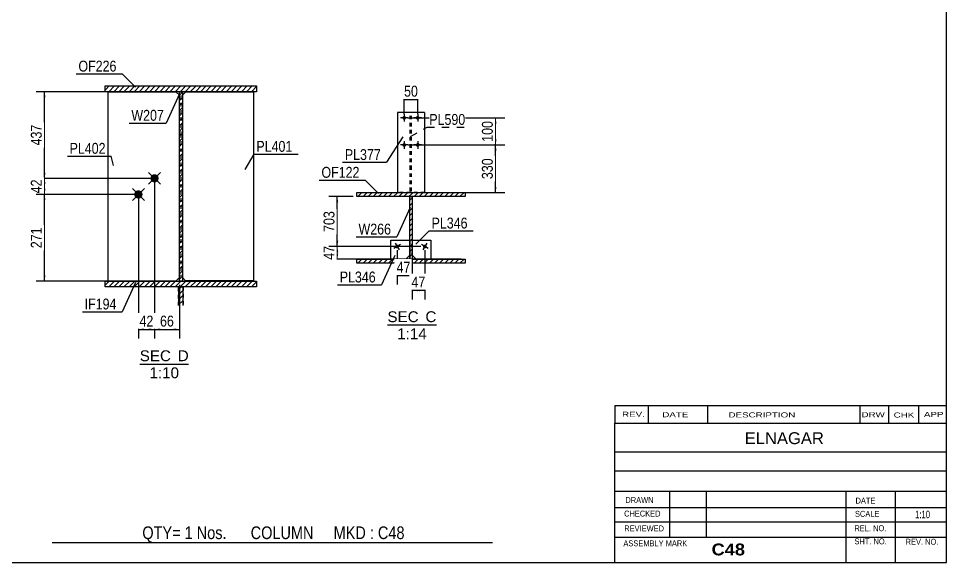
# Model space of a CAD drawing. Header units: millimetres. Extents: x -242 to 170, y -177 to 110.
# Drawn here: x -74.7 to 170.3, y -176.7 to -33.2 of the extents above; entities that cross this region are included whole.
import ezdxf

# ---------------------------------------------------------------- set-up
doc = ezdxf.new("R2010")
doc.units = ezdxf.units.MM
doc.linetypes.add('DXK_LINE_DOT1', pattern=[1.8814, 0.9407, -0.9407])
doc.linetypes.add('DXK_LINE_DOT2', pattern=[3.9198, 1.9599, -1.9599])
doc.styles.add('Arial', font='ARIAL.TTF', dxfattribs={"height": 0.2})
doc.styles.add('Arial Bold', font='ARIALBD.TTF', dxfattribs={"height": 0.2})
doc.styles.add('Arial Narrow', font='ARIALN.TTF', dxfattribs={"height": 0.2})

# ---------------------------------------------------------------- blocks, each defined once
blk = doc.blocks.new('Unknown-623346275-1210')
at = {"color": 5, "linetype": 'Continuous'}
for p, q in [((170.32, -176.66), (170.32, 110.34)), ((-239.68, -176.66), (170.32, -176.66))]:
    blk.add_line(p, q, dxfattribs=at)
blk = doc.blocks.new('Unknown-623346275-12 - 14360')
at = {"color": 1, "linetype": 'Continuous'}
blk.add_line((-42.66, -124.31), (-29.75, -124.31), dxfattribs=at)
at = {"color": 0, "linetype": 'Continuous'}
for points in [[(-34.43, -123.56), (-34.43, -120.56), (-42.66, -120.56), (-42.66, -123.56)], [(-29.75, -123.56), (-29.75, -120.56), (-32.63, -120.56), (-32.63, -123.56)], [(-32.31, -128.06), (-32.31, -125.06), (-40.09, -125.06), (-40.09, -128.06)]]:
    blk.add_wipeout(points, dxfattribs=at)
at = {"color": 136, "linetype": 'Continuous', "style": 'Arial'}
for s, height, p in [('SEC', 2.865, (-42.66, -123.56)), ('D', 2.87, (-32.63, -123.56)), ('1:10', 2.865, (-40.09, -128.06))]:
    blk.add_text(s, height=height, dxfattribs=at).set_placement(p)
blk = doc.blocks.new('Unknown-623346275-14 - 1255')
at = {"color": 1, "linetype": 'Continuous'}
blk.add_line((22.74, -114.01), (35.65, -114.01), dxfattribs=at)
at = {"color": 0, "linetype": 'Continuous'}
for points in [[(30.96, -113.26), (30.96, -110.26), (22.74, -110.26), (22.74, -113.26)], [(35.65, -113.26), (35.65, -110.26), (32.76, -110.26), (32.76, -113.26)], [(33.09, -117.76), (33.09, -114.76), (25.31, -114.76), (25.31, -117.76)]]:
    blk.add_wipeout(points, dxfattribs=at)
at = {"color": 136, "linetype": 'Continuous', "style": 'Arial'}
for s, height, p in [('SEC', 2.865, (22.74, -113.26)), ('C', 2.87, (32.76, -113.26)), ('1:14', 2.865, (25.31, -117.76))]:
    blk.add_text(s, height=height, dxfattribs=at).set_placement(p)
blk = doc.blocks.new('Part-623346275-14361 - 14360')
at = {"linetype": 'Continuous'}
h = blk.add_hatch(dxfattribs=at)
h.set_pattern_fill('', scale=0.3, style=0, pattern_type=0)
h.set_pattern_definition([(45, (-11.7983, -52.451), (-0.67352, 0.67352), [])])
h.paths.add_polyline_path([(-51.8, -52.45), (-11.8, -52.45), (-11.8, -50.95), (-51.8, -50.95)])
at = {"color": 2, "linetype": 'Continuous'}
for p, q in [((-51.8, -52.45), (-51.8, -50.95)), ((-51.8, -50.95), (-11.8, -50.95)), ((-11.8, -50.95), (-11.8, -52.45)), ((-11.8, -52.45), (-51.8, -52.45))]:
    blk.add_line(p, q, dxfattribs=at)
blk = doc.blocks.new('Part-623346275-14368 - 14360')
at = {"linetype": 'Continuous'}
h = blk.add_hatch(dxfattribs=at)
h.set_pattern_fill('', scale=0.3, style=0, pattern_type=0)
h.set_pattern_definition([(45, (-11.7983, -103.9397), (-0.67352, 0.67352), [])])
h.paths.add_polyline_path([(-51.8, -103.94), (-11.8, -103.94), (-11.8, -102.44), (-51.8, -102.44)])
at = {"color": 2, "linetype": 'Continuous'}
for p, q in [((-51.8, -103.94), (-51.8, -102.44)), ((-51.8, -102.44), (-11.8, -102.44)), ((-11.8, -102.44), (-11.8, -103.94)), ((-11.8, -103.94), (-51.8, -103.94))]:
    blk.add_line(p, q, dxfattribs=at)
blk = doc.blocks.new('Part-623346275-14399 - 14360')
at = {"linetype": 'Continuous'}
h = blk.add_hatch(dxfattribs=at)
h.set_pattern_fill('', scale=0.3, style=0, pattern_type=0)
h.set_pattern_definition([(45, (-31.1983, -108.857), (-0.67352, 0.67352), [])])
h.paths.add_polyline_path([(-32.4, -108.86), (-31.2, -108.86), (-31.2, -103.94), (-32.4, -103.94)])
at = {"color": 7, "linetype": 'DXK_LINE_DOT1'}
for p, q in [((-32.4, -103.94), (-31.2, -103.94)), ((-32.4, -108.86), (-32.4, -103.94)), ((-31.2, -103.94), (-31.2, -108.86))]:
    blk.add_line(p, q, dxfattribs=at)
at = {"color": 2, "linetype": 'Continuous'}
for p, q in [((-31.2, -103.94), (-32.4, -103.94)), ((-32.4, -103.94), (-32.4, -108.86)), ((-31.2, -108.86), (-31.2, -103.94))]:
    blk.add_line(p, q, dxfattribs=at)
blk = doc.blocks.new('Part-623346275-14415 - 14360')
at = {"color": 2, "linetype": 'Continuous'}
for p, q in [((-33.05, -52.55), (-51.05, -52.55)), ((-51.05, -52.55), (-51.05, -63.55)), ((-33.05, -52.55), (-32.2, -53.4)), ((-51.05, -63.65), (-51.05, -91.24)), ((-51.05, -91.34), (-51.05, -102.34)), ((-51.05, -102.34), (-33.05, -102.34)), ((-33.05, -102.34), (-32.2, -101.49))]:
    blk.add_line(p, q, dxfattribs=at)
at = {"color": 7, "linetype": 'DXK_LINE_DOT1'}
for p, q in [((-32.2, -53.4), (-32.05, -53.55)), ((-32.05, -53.55), (-32.05, -63.55)), ((-32.05, -63.65), (-32.05, -91.24)), ((-32.05, -91.34), (-32.05, -101.34)), ((-32.2, -101.49), (-32.05, -101.34))]:
    blk.add_line(p, q, dxfattribs=at)
blk = doc.blocks.new('Part-623346275-14414 - 14360')
at = {"color": 7, "linetype": 'DXK_LINE_DOT1'}
for p, q in [((-31.4, -53.4), (-31.55, -53.55)), ((-31.55, -53.55), (-31.55, -63.55)), ((-31.55, -63.65), (-31.55, -91.24)), ((-31.55, -91.34), (-31.55, -101.34)), ((-31.4, -101.49), (-31.55, -101.34))]:
    blk.add_line(p, q, dxfattribs=at)
at = {"color": 2, "linetype": 'Continuous'}
for p, q in [((-30.55, -52.55), (-31.4, -53.4)), ((-12.55, -52.55), (-30.55, -52.55)), ((-12.55, -63.55), (-12.55, -52.55)), ((-12.55, -91.24), (-12.55, -63.65)), ((-12.55, -102.34), (-12.55, -91.34)), ((-30.55, -102.34), (-31.4, -101.49)), ((-12.55, -102.34), (-30.55, -102.34))]:
    blk.add_line(p, q, dxfattribs=at)
blk = doc.blocks.new('Part-623346275-14427 - 14360')
at = {"linetype": 'Continuous'}
h = blk.add_hatch(dxfattribs=at)
h.set_pattern_fill('', scale=0.3, style=0, pattern_type=0)
h.set_pattern_definition([(45, (-31.3983, -102.4397), (-0.67352, 0.67352), [])])
h.paths.add_polyline_path([(-32.2, -102.44), (-31.4, -102.44), (-31.4, -52.45), (-32.2, -52.45)])
at = {"color": 2, "linetype": 'Continuous'}
for p, q in [((-32.2, -63.55), (-32.2, -52.45)), ((-32.2, -52.45), (-31.4, -52.45)), ((-31.4, -52.45), (-31.4, -63.55)), ((-32.2, -91.24), (-32.2, -63.65)), ((-31.4, -63.65), (-31.4, -91.24)), ((-32.2, -102.44), (-32.2, -91.34)), ((-31.4, -91.34), (-31.4, -102.44)), ((-31.4, -102.44), (-32.2, -102.44))]:
    blk.add_line(p, q, dxfattribs=at)
blk = doc.blocks.new('Bolt-623346275-14869 - 14360')
at = {"linetype": 'Continuous'}
for points in [[(-39.54, -74.55, -1), (-37.99, -76.1, -1)], [(-43.79, -78.79, -1), (-42.23, -80.34, -1)]]:
    blk.add_hatch(color=3, dxfattribs=at).paths.add_polyline_path(points)
at = {"color": 3, "linetype": 'Continuous'}
for p, q in [((-40.32, -76.88), (-37.21, -73.77)), ((-40.32, -73.77), (-37.21, -76.88)), ((-44.56, -81.12), (-41.45, -78.01)), ((-44.56, -78.01), (-41.45, -81.12))]:
    blk.add_line(p, q, dxfattribs=at)
blk = doc.blocks.new('Part-623346275-16093 - 1255')
at = {"color": 2, "linetype": 'Continuous'}
for p, q in [((23.66, -96.66), (23.66, -91.66)), ((23.66, -91.66), (28.66, -91.66)), ((28.66, -95.59), (27.59, -96.66))]:
    blk.add_line(p, q, dxfattribs=at)
at = {"color": 7, "linetype": 'DXK_LINE_DOT1'}
for p, q in [((28.66, -91.66), (28.66, -95.59)), ((27.59, -96.66), (23.66, -96.66))]:
    blk.add_line(p, q, dxfattribs=at)
blk = doc.blocks.new('Part-623346275-1259 - 1255')
at = {"linetype": 'Continuous'}
h = blk.add_hatch(dxfattribs=at)
h.set_pattern_fill('', scale=0.3, style=0, pattern_type=0)
h.set_pattern_definition([(45, (43.2308, -80.1334), (-0.67352, 0.67352), [])])
h.paths.add_polyline_path([(14.66, -80.13), (43.23, -80.13), (43.23, -79.06), (14.66, -79.06)])
at = {"color": 2, "linetype": 'Continuous'}
for p, q in [((14.66, -80.13), (14.66, -79.06)), ((14.66, -79.06), (43.23, -79.06)), ((43.23, -80.13), (14.66, -80.13)), ((43.23, -79.06), (43.23, -80.13))]:
    blk.add_line(p, q, dxfattribs=at)
blk = doc.blocks.new('Part-623346275-1260 - 1255')
at = {"linetype": 'Continuous'}
h = blk.add_hatch(dxfattribs=at)
h.set_pattern_fill('', scale=0.3, style=0, pattern_type=0)
h.set_pattern_definition([(45, (29.2308, -96.662), (-0.67352, 0.67352), [])])
h.paths.add_polyline_path([(28.66, -96.66), (29.23, -96.66), (29.23, -80.13), (28.66, -80.13)])
at = {"color": 2, "linetype": 'Continuous'}
for p, q in [((28.66, -85.85), (28.66, -80.13)), ((28.66, -80.13), (29.23, -80.13)), ((29.23, -80.13), (29.23, -85.85)), ((28.66, -96.66), (28.66, -85.95)), ((29.23, -85.95), (29.23, -96.66)), ((29.23, -96.66), (28.66, -96.66))]:
    blk.add_line(p, q, dxfattribs=at)
blk = doc.blocks.new('Part-623346275-1261 - 1255')
at = {"linetype": 'Continuous'}
h = blk.add_hatch(dxfattribs=at)
h.set_pattern_fill('', scale=0.3, style=0, pattern_type=0)
h.set_pattern_definition([(45, (43.2308, -97.7334), (-0.67352, 0.67352), [])])
h.paths.add_polyline_path([(14.66, -97.73), (43.23, -97.73), (43.23, -96.66), (14.66, -96.66)])
at = {"color": 2, "linetype": 'Continuous'}
for p, q in [((14.66, -97.73), (14.66, -96.66)), ((14.66, -96.66), (43.23, -96.66)), ((43.23, -97.73), (14.66, -97.73)), ((43.23, -96.66), (43.23, -97.73))]:
    blk.add_line(p, q, dxfattribs=at)
blk = doc.blocks.new('Part-623346275-16089 - 1255')
at = {"color": 2, "linetype": 'Continuous'}
for p, q in [((32.52, -57.93), (25.37, -57.93)), ((25.37, -57.93), (25.37, -72.89)), ((32.52, -57.93), (32.52, -72.89)), ((25.37, -72.99), (25.37, -79.06)), ((32.52, -72.99), (32.52, -79.06))]:
    blk.add_line(p, q, dxfattribs=at)
at = {"color": 7, "linetype": 'DXK_LINE_DOT1'}
blk.add_line((32.52, -79.06), (25.37, -79.06), dxfattribs=at)
blk = doc.blocks.new('Part-623346275-16090 - 1255')
at = {"color": 7, "linetype": 'DXK_LINE_DOT1'}
for p, q in [((29.12, -57.93), (28.77, -57.93)), ((28.77, -72.89), (28.77, -57.93)), ((29.12, -72.89), (29.12, -57.93)), ((28.77, -78.7), (28.77, -72.99)), ((29.12, -78.7), (29.12, -72.99)), ((29.12, -78.7), (28.77, -78.7))]:
    blk.add_line(p, q, dxfattribs=at)
blk = doc.blocks.new('Bolt-623346275-16096 - 1255')
at = {"linetype": 'Continuous'}
for points in [[(27.66, -59.35, -1), (26.66, -59.35, -1)], [(31.23, -59.35, -1), (30.23, -59.35, -1)], [(27.66, -66.5, -1), (26.66, -66.5, -1)], [(31.23, -66.5, -1), (30.23, -66.5, -1)]]:
    blk.add_hatch(color=3, dxfattribs=at).paths.add_polyline_path(points)
at = {"color": 3, "linetype": 'Continuous'}
for p, q in [((27.16, -58.35), (27.16, -60.35)), ((30.73, -58.35), (30.73, -60.35)), ((28.16, -59.35), (26.16, -59.35)), ((31.73, -59.35), (29.73, -59.35)), ((27.16, -65.5), (27.16, -67.5)), ((30.73, -65.5), (30.73, -67.5)), ((28.16, -66.5), (26.16, -66.5)), ((31.73, -66.5), (29.73, -66.5))]:
    blk.add_line(p, q, dxfattribs=at)
blk = doc.blocks.new('Part-623346275-17484 - 1255')
at = {"color": 2, "linetype": 'Continuous'}
for p, q in [((29.23, -91.66), (34.23, -91.66)), ((34.23, -91.66), (34.23, -96.66)), ((29.23, -95.59), (30.3, -96.66))]:
    blk.add_line(p, q, dxfattribs=at)
at = {"color": 7, "linetype": 'DXK_LINE_DOT1'}
for p, q in [((29.23, -95.59), (29.23, -91.66)), ((34.23, -96.66), (30.3, -96.66))]:
    blk.add_line(p, q, dxfattribs=at)
blk = doc.blocks.new('Bolt-623346275-17492 - 1255')
at = {"linetype": 'Continuous'}
blk.add_hatch(color=3, dxfattribs=at).paths.add_polyline_path([(25.73, -93.05, -1), (24.87, -93.56, -1)])
at = {"color": 3, "linetype": 'Continuous'}
for p, q in [((26.16, -92.79), (24.44, -93.82)), ((24.79, -92.45), (25.81, -94.16))]:
    blk.add_line(p, q, dxfattribs=at)
blk = doc.blocks.new('Bolt-623346275-17498 - 1255')
at = {"linetype": 'Continuous'}
blk.add_hatch(color=3, dxfattribs=at).paths.add_polyline_path([(33.02, -93.56, -1), (32.16, -93.05, -1)])
at = {"color": 3, "linetype": 'Continuous'}
for p, q in [((33.45, -93.82), (31.73, -92.79)), ((33.1, -92.45), (32.08, -94.16))]:
    blk.add_line(p, q, dxfattribs=at)
blk = doc.blocks.new('StraightDimension-623346275-15949 - 14360')
at = {"linetype": 'Continuous'}
for points in [[(-68.05, -53.95), (-67.8, -52.45), (-67.55, -53.95)], [(-67.55, -73.82), (-67.8, -75.32), (-68.05, -73.82)]]:
    blk.add_hatch(color=7, dxfattribs=at).paths.add_polyline_path(points)
at = {"color": 7, "linetype": 'Continuous'}
for p, q in [((-33.2, -52.45), (-70.05, -52.45)), ((-67.8, -75.32), (-67.8, -52.45)), ((-39.77, -75.32), (-70.05, -75.32))]:
    blk.add_line(p, q, dxfattribs=at)
at = {"color": 0}
blk.add_wipeout([(-67.95, -60.55), (-72.15, -60.55), (-72.15, -67.23), (-67.95, -67.23)], dxfattribs=at)
at = {"color": 3, "style": 'Arial Narrow'}
blk.add_text('437', height=2.863, rotation=90.0002, dxfattribs=at).set_placement((-68.55, -66.63))
blk = doc.blocks.new('StraightDimension-623346275-15950 - 14360')
at = {"linetype": 'Continuous'}
for points in [[(-68.05, -76.82), (-67.8, -75.32), (-67.55, -76.82)], [(-67.55, -78.07), (-67.8, -79.57), (-68.05, -78.07)]]:
    blk.add_hatch(color=7, dxfattribs=at).paths.add_polyline_path(points)
at = {"color": 7, "linetype": 'Continuous'}
for p, q in [((-39.77, -75.32), (-70.05, -75.32)), ((-67.8, -79.57), (-67.8, -75.32)), ((-44.01, -79.57), (-70.05, -79.57))]:
    blk.add_line(p, q, dxfattribs=at)
at = {"color": 0}
blk.add_wipeout([(-67.95, -75.02), (-72.15, -75.02), (-72.15, -79.87), (-67.95, -79.87)], dxfattribs=at)
at = {"color": 3, "style": 'Arial Narrow'}
blk.add_text('42', height=2.863, rotation=90.0002, dxfattribs=at).set_placement((-68.55, -79.27))
blk = doc.blocks.new('StraightDimension-623346275-15951 - 14360')
at = {"linetype": 'Continuous'}
for points in [[(-68.05, -81.07), (-67.8, -79.57), (-67.55, -81.07)], [(-67.55, -100.94), (-67.8, -102.44), (-68.05, -100.94)]]:
    blk.add_hatch(color=7, dxfattribs=at).paths.add_polyline_path(points)
at = {"color": 7, "linetype": 'Continuous'}
for p, q in [((-44.01, -79.57), (-70.05, -79.57)), ((-67.8, -102.44), (-67.8, -79.57)), ((-33.2, -102.44), (-70.05, -102.44))]:
    blk.add_line(p, q, dxfattribs=at)
at = {"color": 0}
blk.add_wipeout([(-67.95, -87.66), (-72.15, -87.66), (-72.15, -94.35), (-67.95, -94.35)], dxfattribs=at)
at = {"color": 3, "style": 'Arial Narrow'}
blk.add_text('271', height=2.863, rotation=90.0002, dxfattribs=at).set_placement((-68.55, -93.75))
blk = doc.blocks.new('StraightDimension-623346275-19743 - 14360')
at = {"linetype": 'Continuous'}
for points in [[(-37.27, -115.41), (-38.77, -115.16), (-37.27, -114.91)], [(-33.7, -114.91), (-32.2, -115.16), (-33.7, -115.41)]]:
    blk.add_hatch(color=7, dxfattribs=at).paths.add_polyline_path(points)
at = {"color": 7, "linetype": 'Continuous'}
for p, q in [((-38.77, -76.32), (-38.77, -117.56)), ((-32.2, -103.44), (-32.2, -117.56)), ((-38.77, -115.16), (-32.2, -115.16))]:
    blk.add_line(p, q, dxfattribs=at)
at = {"color": 0}
blk.add_wipeout([(-33.05, -115.01), (-33.05, -110.81), (-37.91, -110.81), (-37.91, -115.01)], dxfattribs=at)
at = {"color": 3, "style": 'Arial Narrow'}
blk.add_text('66', height=2.863, dxfattribs=at).set_placement((-37.31, -114.41))
blk = doc.blocks.new('StraightDimension-623346275-19744 - 14360')
at = {"linetype": 'Continuous'}
for points in [[(-41.51, -115.41), (-43.01, -115.16), (-41.51, -114.91)], [(-40.27, -114.91), (-38.77, -115.16), (-40.27, -115.41)]]:
    blk.add_hatch(color=7, dxfattribs=at).paths.add_polyline_path(points)
at = {"color": 7, "linetype": 'Continuous'}
for p, q in [((-38.77, -76.32), (-38.77, -117.56)), ((-43.01, -80.57), (-43.01, -117.56)), ((-43.01, -115.16), (-38.77, -115.16))]:
    blk.add_line(p, q, dxfattribs=at)
at = {"color": 0}
blk.add_wipeout([(-38.46, -115.01), (-38.46, -110.81), (-43.32, -110.81), (-43.32, -115.01)], dxfattribs=at)
at = {"color": 3, "style": 'Arial Narrow'}
blk.add_text('42', height=2.863, dxfattribs=at).set_placement((-42.72, -114.41))
blk = doc.blocks.new('StraightDimension-623346275-19667 - 1255')
at = {"linetype": 'Continuous'}
for points in [[(9.24, -94.8), (9.49, -93.3), (9.74, -94.8)], [(9.74, -95.16), (9.49, -96.66), (9.24, -95.16)]]:
    blk.add_hatch(color=7, dxfattribs=at).paths.add_polyline_path(points)
at = {"color": 7, "linetype": 'Continuous'}
for p, q in [((31.59, -93.3), (7.24, -93.3)), ((9.49, -96.66), (9.49, -93.3)), ((42.23, -96.66), (7.24, -96.66))]:
    blk.add_line(p, q, dxfattribs=at)
at = {"color": 0}
blk.add_wipeout([(9.34, -92.56), (5.14, -92.56), (5.14, -97.41), (9.34, -97.41)], dxfattribs=at)
at = {"color": 3, "style": 'Arial Narrow'}
blk.add_text('47', height=2.863, rotation=90.0002, dxfattribs=at).set_placement((8.74, -96.81))
blk = doc.blocks.new('StraightDimension-623346275-19666 - 1255')
at = {"linetype": 'Continuous'}
for points in [[(9.24, -81.63), (9.49, -80.13), (9.74, -81.63)], [(9.74, -91.8), (9.49, -93.3), (9.24, -91.8)]]:
    blk.add_hatch(color=7, dxfattribs=at).paths.add_polyline_path(points)
at = {"color": 7, "linetype": 'Continuous'}
for p, q in [((13.66, -80.13), (7.24, -80.13)), ((9.49, -93.3), (9.49, -80.13)), ((31.59, -93.3), (7.24, -93.3))]:
    blk.add_line(p, q, dxfattribs=at)
at = {"color": 0}
blk.add_wipeout([(9.34, -83.38), (5.14, -83.38), (5.14, -90.06), (9.34, -90.06)], dxfattribs=at)
at = {"color": 3, "style": 'Arial Narrow'}
blk.add_text('703', height=2.863, rotation=90.0002, dxfattribs=at).set_placement((8.74, -89.46))
blk = doc.blocks.new('StraightDimension-623346275-19644 - 1255')
at = {"linetype": 'Continuous'}
for points in [[(26.8, -101.2), (25.3, -100.95), (26.8, -100.7)], [(27.16, -100.7), (28.66, -100.95), (27.16, -101.2)]]:
    blk.add_hatch(color=7, dxfattribs=at).paths.add_polyline_path(points)
at = {"color": 7, "linetype": 'Continuous'}
for p, q in [((25.3, -94.3), (25.3, -103.35)), ((28.66, -94.3), (28.66, -103.35)), ((25.3, -100.95), (28.66, -100.95))]:
    blk.add_line(p, q, dxfattribs=at)
at = {"color": 0}
blk.add_wipeout([(29.41, -100.8), (29.41, -96.6), (24.55, -96.6), (24.55, -100.8)], dxfattribs=at)
at = {"color": 3, "style": 'Arial Narrow'}
blk.add_text('47', height=2.863, dxfattribs=at).set_placement((25.15, -100.2))
blk = doc.blocks.new('StraightDimension-623346275-19652 - 1255')
at = {"linetype": 'Continuous'}
for points in [[(30.73, -105.11), (29.23, -104.86), (30.73, -104.61)], [(31.09, -104.61), (32.59, -104.86), (31.09, -105.11)]]:
    blk.add_hatch(color=7, dxfattribs=at).paths.add_polyline_path(points)
at = {"color": 7, "linetype": 'Continuous'}
for p, q in [((29.23, -95.16), (29.23, -107.26)), ((32.59, -94.3), (32.59, -107.26)), ((29.23, -104.86), (32.59, -104.86))]:
    blk.add_line(p, q, dxfattribs=at)
at = {"color": 0}
blk.add_wipeout([(33.34, -104.71), (33.34, -100.51), (28.48, -100.51), (28.48, -104.71)], dxfattribs=at)
at = {"color": 3, "style": 'Arial Narrow'}
blk.add_text('47', height=2.863, dxfattribs=at).set_placement((29.08, -104.11))
blk = doc.blocks.new('StraightDimension-623346275-19693 - 1255')
at = {"linetype": 'Continuous'}
for points in [[(51.04, -60.85), (51.29, -59.35), (51.54, -60.85)], [(51.54, -65), (51.29, -66.5), (51.04, -65)]]:
    blk.add_hatch(color=7, dxfattribs=at).paths.add_polyline_path(points)
at = {"color": 7, "linetype": 'Continuous'}
for p, q in [((28.16, -59.35), (53.69, -59.35)), ((51.29, -66.5), (51.29, -59.35)), ((28.16, -66.5), (53.69, -66.5))]:
    blk.add_line(p, q, dxfattribs=at)
at = {"color": 0}
blk.add_wipeout([(51.14, -59.58), (46.94, -59.58), (46.94, -66.27), (51.14, -66.27)], dxfattribs=at)
at = {"color": 3, "style": 'Arial Narrow'}
blk.add_text('100', height=2.863, rotation=90.0002, dxfattribs=at).set_placement((50.54, -65.67))
blk = doc.blocks.new('StraightDimension-623346275-19694 - 1255')
at = {"linetype": 'Continuous'}
for points in [[(51.04, -68), (51.29, -66.5), (51.54, -68)], [(51.54, -77.56), (51.29, -79.06), (51.04, -77.56)]]:
    blk.add_hatch(color=7, dxfattribs=at).paths.add_polyline_path(points)
at = {"color": 7, "linetype": 'Continuous'}
for p, q in [((28.16, -66.5), (53.69, -66.5)), ((51.29, -79.06), (51.29, -66.5)), ((15.66, -79.06), (53.69, -79.06))]:
    blk.add_line(p, q, dxfattribs=at)
at = {"color": 0}
blk.add_wipeout([(51.14, -69.44), (46.94, -69.44), (46.94, -76.12), (51.14, -76.12)], dxfattribs=at)
at = {"color": 3, "style": 'Arial Narrow'}
blk.add_text('330', height=2.863, rotation=90.0002, dxfattribs=at).set_placement((50.54, -75.52))
blk = doc.blocks.new('StraightDimension-623346275-19714 - 1255')
at = {"linetype": 'Continuous'}
for points in [[(28.66, -54.75), (27.16, -54.5), (28.66, -54.25)], [(29.23, -54.25), (30.73, -54.5), (29.23, -54.75)]]:
    blk.add_hatch(color=7, dxfattribs=at).paths.add_polyline_path(points)
at = {"color": 7, "linetype": 'Continuous'}
for p, q in [((27.16, -58.35), (27.16, -52.25)), ((30.73, -58.35), (30.73, -52.25)), ((27.16, -54.5), (30.73, -54.5))]:
    blk.add_line(p, q, dxfattribs=at)
at = {"color": 0}
blk.add_wipeout([(31.37, -54.35), (31.37, -50.15), (26.52, -50.15), (26.52, -54.35)], dxfattribs=at)
at = {"color": 3, "style": 'Arial Narrow'}
blk.add_text('50', height=2.863, dxfattribs=at).set_placement((27.12, -53.75))
blk = doc.blocks.new('CBS_CALLOFF-623346275-22068')
at = {"color": 7, "linetype": 'Continuous'}
blk.add_line((-65.8, -171.39), (50.43, -171.41), dxfattribs=at)
at = {"color": 3, "linetype": 'Continuous', "style": 'Arial Narrow'}
blk.add_text('QTY= 1 Nos.      COLUMN     MKD : C48', height=3.3405, dxfattribs=at).set_placement((-41.98, -170.5))
blk = doc.blocks.new('CBS_NAME_BLOG-623346275-22069')
at = {"color": 7, "linetype": 'Continuous'}
for p, q in [((82.73, -139.91), (170.25, -139.91)), ((82.73, -176.62), (82.73, -139.91)), ((82.73, -147.44), (170.25, -147.44)), ((82.8, -152.5), (170.32, -152.5)), ((82.73, -157.87), (170.25, -157.87)), ((97.25, -169.98), (97.25, -157.88)), ((106.94, -169.95), (106.94, -157.88)), ((143.85, -176.62), (143.85, -157.89)), ((156.9, -176.62), (156.9, -157.87)), ((82.74, -162.17), (170.32, -162.15)), ((82.73, -165.92), (170.25, -165.92)), ((82.73, -169.96), (170.25, -169.96)), ((82.73, -176.66), (170.32, -176.66))]:
    blk.add_line(p, q, dxfattribs=at)
at = {"color": 3, "linetype": 'Continuous', "style": 'Arial'}
blk.add_text('ELNAGAR', height=3.133, dxfattribs=at).set_placement((117.05, -145.44))
at = {"color": 3, "linetype": 'Continuous'}
for s, height, style, width, p in [('DRAWN', 1.566, 'Arial', 0.9, (85.56, -160.98)), ('DATE', 1.566, 'Arial', 0.9, (146.32, -161.14)), ('CHECKED', 1.566, 'Arial', 0.9, (85.21, -164.55)), ('SCALE', 1.566, 'Arial', 0.9, (146.17, -164.62)), ('1:10', 1.957, 'Arial Narrow', 0.9, (162.06, -164.98)), ('REVIEWED', 1.566, 'Arial', 0.9, (85.25, -168.47)), ('REL. NO.', 1.566, 'Arial', 0.9, (146.03, -168.42)), ('ASSEMBLY MARK', 1.5663, 'Arial', 0.9, (85.03, -172.4)), ('SHT. NO.', 1.566, 'Arial', 0.9, (146.03, -171.88)), ('REV. NO.', 1.566, 'Arial', 0.9, (159.55, -171.98)), ('C48', 3.131, 'Arial Bold', 1.1, (108.31, -174.8))]:
    blk.add_text(s, height=height, dxfattribs=dict(at, style=style, width=width)).set_placement(p)
blk = doc.blocks.new('CBS_REVISION-623346275-22070')
at = {"color": 7, "linetype": 'Continuous'}
for p, q in [((82.81, -135.28), (170.31, -135.28)), ((82.81, -135.28), (82.81, -139.91)), ((91.61, -135.28), (91.61, -139.91)), ((107.2, -135.28), (107.2, -139.85)), ((147.46, -135.28), (147.46, -139.91)), ((155, -135.28), (155, -139.91)), ((162.95, -135.28), (162.95, -139.91)), ((82.81, -139.91), (170.31, -139.91))]:
    blk.add_line(p, q, dxfattribs=at)
at = {"color": 7, "style": 'Arial Narrow', "width": 1.7}
for s, height, p in [('REV.', 1.326, (84.67, -138.23)), ('DATE', 1.326, (95.3, -138.35)), ('DESCRIPTION', 1.3257, (112.78, -138.4)), ('DRW', 1.326, (147.89, -138.34)), ('CHK', 1.326, (156.38, -138.43)), ('APP', 1.326, (164.38, -138.28))]:
    blk.add_text(s, height=height, dxfattribs=at).set_placement(p)
blk = doc.blocks.new('Mark-623346275-14576 - 14360')
at = {"color": 0}
blk.add_wipeout([(-2.35, -68.32), (-2.35, -65.32), (-11.86, -65.32), (-11.86, -68.32)], dxfattribs=at)
blk.add_wipeout([(-2.35, -68.32), (-2.35, -65.32), (-11.86, -65.32), (-11.86, -68.32)], dxfattribs=at)
at = {"color": 7, "linetype": 'Continuous'}
for p, q in [((-14.8, -73), (-12.46, -68.92)), ((-12.46, -68.92), (-0.85, -68.92))]:
    blk.add_line(p, q, dxfattribs=at)
at = {"color": 3, "style": 'Arial Narrow'}
blk.add_text('PL401', height=2.863, dxfattribs=at).set_placement((-11.86, -68.32))
blk = doc.blocks.new('Mark-623346275-14579 - 14360')
at = {"color": 7, "linetype": 'Continuous'}
blk.add_line((-49.61, -71.9), (-50.18, -69.43), dxfattribs=at)
at = {"color": 0}
blk.add_wipeout([(-51.68, -68.83), (-51.68, -65.83), (-61.18, -65.83), (-61.18, -68.83)], dxfattribs=at)
blk.add_wipeout([(-51.68, -68.83), (-51.68, -65.83), (-61.18, -65.83), (-61.18, -68.83)], dxfattribs=at)
at = {"color": 7, "linetype": 'Continuous'}
blk.add_line((-61.78, -69.43), (-50.18, -69.43), dxfattribs=at)
at = {"color": 3, "style": 'Arial Narrow'}
blk.add_text('PL402', height=2.863, dxfattribs=at).set_placement((-61.18, -68.83))
blk = doc.blocks.new('Mark-623346275-14582 - 14360')
at = {"color": 0}
blk.add_wipeout([(-36.28, -60.12), (-36.28, -57.12), (-44.87, -57.12), (-44.87, -60.12)], dxfattribs=at)
blk.add_wipeout([(-36.28, -60.12), (-36.28, -57.12), (-44.87, -57.12), (-44.87, -60.12)], dxfattribs=at)
at = {"color": 7, "linetype": 'Continuous'}
for p in [(-32.14, -52.98), (-45.47, -60.72)]:
    blk.add_line(p, (-35.68, -60.72), dxfattribs=at)
at = {"color": 3, "style": 'Arial Narrow'}
blk.add_text('W207', height=2.863, dxfattribs=at).set_placement((-44.87, -60.12))
blk = doc.blocks.new('Mark-623346275-14590 - 14360')
at = {"color": 7, "linetype": 'Continuous'}
blk.add_line((-43.77, -102.77), (-47.3, -110.5), dxfattribs=at)
at = {"color": 0}
blk.add_wipeout([(-48.8, -109.9), (-48.8, -106.9), (-57.21, -106.9), (-57.21, -109.9)], dxfattribs=at)
blk.add_wipeout([(-48.8, -109.9), (-48.8, -106.9), (-57.21, -106.9), (-57.21, -109.9)], dxfattribs=at)
at = {"color": 7, "linetype": 'Continuous'}
blk.add_line((-57.81, -110.5), (-47.3, -110.5), dxfattribs=at)
at = {"color": 3, "style": 'Arial Narrow'}
blk.add_text('IF194', height=2.863, dxfattribs=at).set_placement((-57.21, -109.9))
blk = doc.blocks.new('Mark-623346275-14594 - 14360')
at = {"color": 7, "linetype": 'Continuous'}
blk.add_line((-43.77, -51.28), (-47.3, -47.74), dxfattribs=at)
at = {"color": 0}
blk.add_wipeout([(-48.8, -47.14), (-48.8, -44.14), (-58.85, -44.14), (-58.85, -47.14)], dxfattribs=at)
blk.add_wipeout([(-48.8, -47.14), (-48.8, -44.14), (-58.85, -44.14), (-58.85, -47.14)], dxfattribs=at)
at = {"color": 7, "linetype": 'Continuous'}
blk.add_line((-59.45, -47.74), (-47.3, -47.74), dxfattribs=at)
at = {"color": 3, "style": 'Arial Narrow'}
blk.add_text('OF226', height=2.863, dxfattribs=at).set_placement((-58.85, -47.14))
blk = doc.blocks.new('Mark-623346275-19628 - 1255')
at = {"color": 0}
blk.add_wipeout([(43.29, -61.2), (43.29, -58.2), (33.79, -58.2), (33.79, -61.2)], dxfattribs=at)
blk.add_wipeout([(43.29, -61.2), (43.29, -58.2), (33.79, -58.2), (33.79, -61.2)], dxfattribs=at)
at = {"color": 7, "linetype": 'DXK_LINE_DOT2'}
for p, q in [((28.86, -64.3), (33.19, -61.8)), ((33.19, -61.8), (44.79, -61.8))]:
    blk.add_line(p, q, dxfattribs=at)
at = {"color": 3, "style": 'Arial Narrow'}
blk.add_text('PL590', height=2.863, dxfattribs=at).set_placement((33.79, -61.2))
blk = doc.blocks.new('Mark-623346275-19619 - 1255')
at = {"color": 7, "linetype": 'Continuous'}
blk.add_line((20.39, -79.3), (16.86, -75.76), dxfattribs=at)
at = {"color": 0}
blk.add_wipeout([(15.36, -75.16), (15.36, -72.16), (5.31, -72.16), (5.31, -75.16)], dxfattribs=at)
blk.add_wipeout([(15.36, -75.16), (15.36, -72.16), (5.31, -72.16), (5.31, -75.16)], dxfattribs=at)
at = {"color": 7, "linetype": 'Continuous'}
blk.add_line((4.71, -75.76), (16.86, -75.76), dxfattribs=at)
at = {"color": 3, "style": 'Arial Narrow'}
blk.add_text('OF122', height=2.863, dxfattribs=at).set_placement((5.31, -75.16))
blk = doc.blocks.new('Mark-623346275-19622 - 1255')
at = {"color": 7, "linetype": 'Continuous'}
blk.add_line((28.72, -83.01), (25.19, -90.74), dxfattribs=at)
at = {"color": 0}
blk.add_wipeout([(23.69, -90.14), (23.69, -87.14), (15.1, -87.14), (15.1, -90.14)], dxfattribs=at)
blk.add_wipeout([(23.69, -90.14), (23.69, -87.14), (15.1, -87.14), (15.1, -90.14)], dxfattribs=at)
at = {"color": 7, "linetype": 'Continuous'}
blk.add_line((14.5, -90.74), (25.19, -90.74), dxfattribs=at)
at = {"color": 3, "style": 'Arial Narrow'}
blk.add_text('W266', height=2.863, dxfattribs=at).set_placement((15.1, -90.14))
blk = doc.blocks.new('Mark-623346275-19625 - 1255')
at = {"color": 7, "linetype": 'Continuous'}
blk.add_line((26.82, -64.38), (22.49, -71.08), dxfattribs=at)
at = {"color": 0}
blk.add_wipeout([(20.99, -70.48), (20.99, -67.48), (11.49, -67.48), (11.49, -70.48)], dxfattribs=at)
blk.add_wipeout([(20.99, -70.48), (20.99, -67.48), (11.49, -67.48), (11.49, -70.48)], dxfattribs=at)
at = {"color": 7, "linetype": 'Continuous'}
blk.add_line((10.89, -71.08), (22.49, -71.08), dxfattribs=at)
at = {"color": 3, "style": 'Arial Narrow'}
blk.add_text('PL377', height=2.863, dxfattribs=at).set_placement((11.49, -70.48))
blk = doc.blocks.new('Mark-623346275-19635 - 1255')
at = {"color": 7, "linetype": 'Continuous'}
blk.add_line((24.68, -95.64), (21.14, -103.38), dxfattribs=at)
at = {"color": 0}
blk.add_wipeout([(19.64, -102.78), (19.64, -99.78), (10.14, -99.78), (10.14, -102.78)], dxfattribs=at)
blk.add_wipeout([(19.64, -102.78), (19.64, -99.78), (10.14, -99.78), (10.14, -102.78)], dxfattribs=at)
at = {"color": 7, "linetype": 'Continuous'}
blk.add_line((9.54, -103.38), (21.14, -103.38), dxfattribs=at)
at = {"color": 3, "style": 'Arial Narrow'}
blk.add_text('PL346', height=2.863, dxfattribs=at).set_placement((10.14, -102.78))
blk = doc.blocks.new('Mark-623346275-19638 - 1255')
at = {"color": 0}
blk.add_wipeout([(43.89, -88.55), (43.89, -85.55), (34.39, -85.55), (34.39, -88.55)], dxfattribs=at)
blk.add_wipeout([(43.89, -88.55), (43.89, -85.55), (34.39, -85.55), (34.39, -88.55)], dxfattribs=at)
at = {"color": 7, "linetype": 'Continuous'}
for p, q in [((30.25, -92.68), (33.79, -89.15)), ((33.79, -89.15), (45.39, -89.15))]:
    blk.add_line(p, q, dxfattribs=at)
at = {"color": 3, "style": 'Arial Narrow'}
blk.add_text('PL346', height=2.863, dxfattribs=at).set_placement((34.39, -88.55))

msp = doc.modelspace()

# ---------------------------------------------------------------- block references
for name in ['Unknown-623346275-1210', 'Part-623346275-14361 - 14360', 'Part-623346275-14415 - 14360', 'Part-623346275-14427 - 14360', 'Part-623346275-14414 - 14360', 'Part-623346275-16089 - 1255', 'Bolt-623346275-16096 - 1255', 'Part-623346275-16090 - 1255', 'Bolt-623346275-14869 - 14360', 'Part-623346275-1259 - 1255', 'Part-623346275-1260 - 1255', 'Part-623346275-16093 - 1255', 'Bolt-623346275-17492 - 1255', 'Part-623346275-17484 - 1255', 'Bolt-623346275-17498 - 1255', 'Part-623346275-1261 - 1255', 'Part-623346275-14368 - 14360', 'Part-623346275-14399 - 14360', 'CBS_REVISION-623346275-22070', 'CBS_NAME_BLOG-623346275-22069', 'CBS_CALLOFF-623346275-22068']:
    msp.add_blockref(name, (0, 0))

# ---------------------------------------------------------------- next in the draw order: block references
for name in ['StraightDimension-623346275-15949 - 14360', 'StraightDimension-623346275-19693 - 1255', 'Mark-623346275-14576 - 14360', 'StraightDimension-623346275-19667 - 1255', 'Unknown-623346275-14 - 1255', 'Unknown-623346275-12 - 14360']:
    msp.add_blockref(name, (0, 0))

# ---------------------------------------------------------------- next in the draw order: block references
for name in ['Mark-623346275-14594 - 14360', 'StraightDimension-623346275-19714 - 1255', 'Mark-623346275-14582 - 14360', 'Mark-623346275-14579 - 14360', 'StraightDimension-623346275-15950 - 14360', 'StraightDimension-623346275-19666 - 1255']:
    msp.add_blockref(name, (0, 0))

# ---------------------------------------------------------------- next in the draw order: block references
for name in ['Mark-623346275-19628 - 1255', 'StraightDimension-623346275-19694 - 1255', 'StraightDimension-623346275-15951 - 14360', 'Mark-623346275-19622 - 1255', 'Mark-623346275-19638 - 1255', 'StraightDimension-623346275-19644 - 1255']:
    msp.add_blockref(name, (0, 0))

# ---------------------------------------------------------------- next in the draw order: block references
for name in ['Mark-623346275-19619 - 1255', 'StraightDimension-623346275-19743 - 14360', 'StraightDimension-623346275-19652 - 1255', 'Mark-623346275-19635 - 1255']:
    msp.add_blockref(name, (0, 0))

# ---------------------------------------------------------------- next in the draw order: block references
for name in ['Mark-623346275-19625 - 1255', 'StraightDimension-623346275-19744 - 14360']:
    msp.add_blockref(name, (0, 0))

# ---------------------------------------------------------------- next in the draw order: block references
msp.add_blockref('Mark-623346275-14590 - 14360', (0, 0))

doc.saveas('drawing.dxf')
